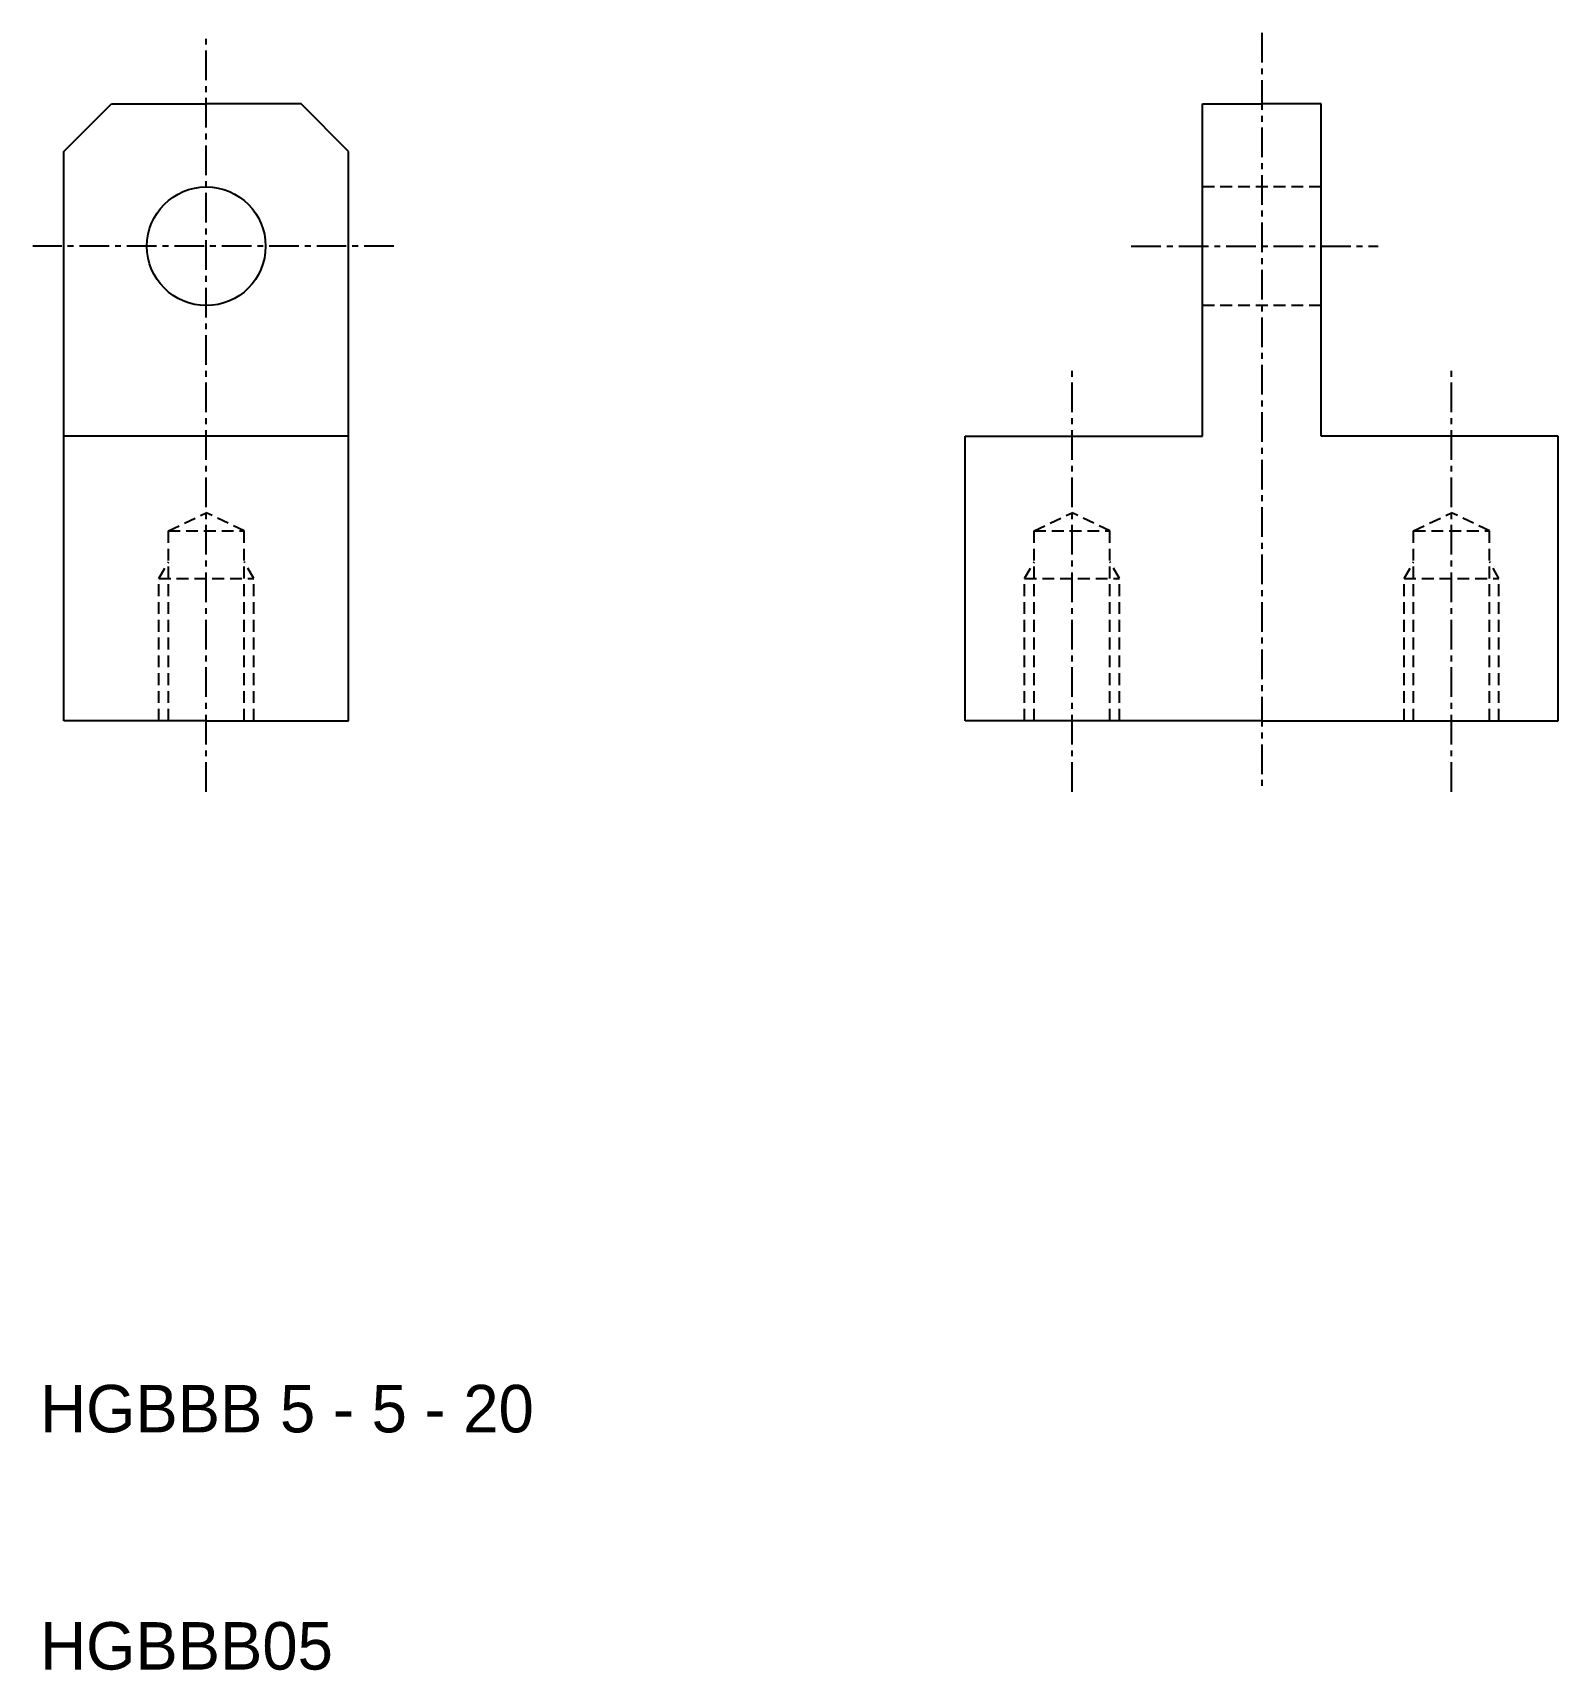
# Model space of a CAD drawing. Extents: x -76 to -11.7, y 374.4 to 443.5.
import ezdxf

# ---------------------------------------------------------------- set-up
doc = ezdxf.new("R2010")
doc.units = 0
doc.linetypes.add('CENTER', pattern=[2, 1.25, -0.25, 0.25, -0.25])
doc.linetypes.add('DASHED', pattern=[0.75, 0.5, -0.25])
doc.layers.get('0').update_dxf_attribs({"linetype": 'CONTINUOUS'})
doc.layers.add('CENTER', color=1, linetype='CENTER')

msp = doc.modelspace()

# ---------------------------------------------------------------- linework, layer by layer
at = {"color": 7, "linetype": 'CONTINUOUS'}
for p, q in [((-74.662, 438.464), (-72.662, 440.464)), ((-72.662, 440.464), (-68.662, 440.464)), ((-64.662, 440.464), (-68.662, 440.464)), ((-62.662, 438.464), (-64.662, 440.464)), ((-26.662, 426.464), (-26.662, 440.464)), ((-26.662, 440.464), (-24.162, 440.464)), ((-21.662, 440.464), (-24.162, 440.464)), ((-21.662, 426.464), (-21.662, 440.464)), ((-74.662, 414.464), (-74.662, 438.464)), ((-62.662, 414.464), (-62.662, 438.464)), ((-62.662, 426.464), (-74.662, 426.464)), ((-36.662, 426.464), (-26.662, 426.464)), ((-36.662, 414.464), (-36.662, 426.464)), ((-11.662, 426.464), (-21.662, 426.464)), ((-11.662, 414.464), (-11.662, 426.464)), ((-68.662, 414.464), (-74.662, 414.464)), ((-68.662, 414.464), (-62.662, 414.464)), ((-24.162, 414.464), (-36.662, 414.464)), ((-24.162, 414.464), (-11.662, 414.464))]:
    msp.add_line(p, q, dxfattribs=at)
at = {"color": 3, "linetype": 'DASHED'}
for p, q in [((-21.662, 436.964), (-26.662, 436.964)), ((-21.662, 431.964), (-26.662, 431.964)), ((-70.262, 422.464), (-68.662, 423.226)), ((-67.062, 422.464), (-68.662, 423.226)), ((-33.762, 422.464), (-32.162, 423.226)), ((-30.562, 422.464), (-32.162, 423.226)), ((-17.762, 422.464), (-16.162, 423.226)), ((-14.562, 422.464), (-16.162, 423.226)), ((-70.262, 414.464), (-70.262, 422.464)), ((-70.262, 422.464), (-67.062, 422.464)), ((-67.062, 414.464), (-67.062, 422.464)), ((-33.762, 414.464), (-33.762, 422.464)), ((-33.762, 422.464), (-30.562, 422.464)), ((-30.562, 414.464), (-30.562, 422.464)), ((-17.762, 414.464), (-17.762, 422.464)), ((-17.762, 422.464), (-14.562, 422.464)), ((-14.562, 414.464), (-14.562, 422.464)), ((-70.662, 420.464), (-70.262, 421.157)), ((-66.662, 420.464), (-67.062, 421.157)), ((-34.162, 420.464), (-33.762, 421.157)), ((-30.162, 420.464), (-30.562, 421.157)), ((-18.162, 420.464), (-17.762, 421.157)), ((-14.162, 420.464), (-14.562, 421.157)), ((-70.662, 420.464), (-66.662, 420.464)), ((-70.662, 414.464), (-70.662, 420.464)), ((-66.662, 414.464), (-66.662, 420.464)), ((-34.162, 420.464), (-30.162, 420.464)), ((-34.162, 414.464), (-34.162, 420.464)), ((-30.162, 414.464), (-30.162, 420.464)), ((-18.162, 420.464), (-14.162, 420.464)), ((-18.162, 414.464), (-18.162, 420.464)), ((-14.162, 414.464), (-14.162, 420.464))]:
    msp.add_line(p, q, dxfattribs=at)
at = {"color": 7, "linetype": 'CONTINUOUS'}
msp.add_circle((-68.662, 434.464), 2.5, dxfattribs=at)
at = {"layer": 'CENTER', "color": 1, "linetype": 'CENTER'}
for p, q in [((-68.662, 411.464), (-68.662, 443.464)), ((-24.162, 443.464), (-24.162, 411.464)), ((-60.758, 434.464), (-75.979, 434.464)), ((-29.662, 434.464), (-19.25, 434.464)), ((-32.162, 411.464), (-32.162, 429.464)), ((-16.162, 411.464), (-16.162, 429.464))]:
    msp.add_line(p, q, dxfattribs=at)

# ---------------------------------------------------------------- texts
at = {"color": 7, "linetype": 'CONTINUOUS'}
for s, p in [('HGBBB 5 - 5 - 20', (-75.662, 384.464)), ('HGBBB05', (-75.662, 374.464))]:
    msp.add_text(s, height=2, dxfattribs=at).set_placement(p)

doc.saveas('drawing.dxf')
